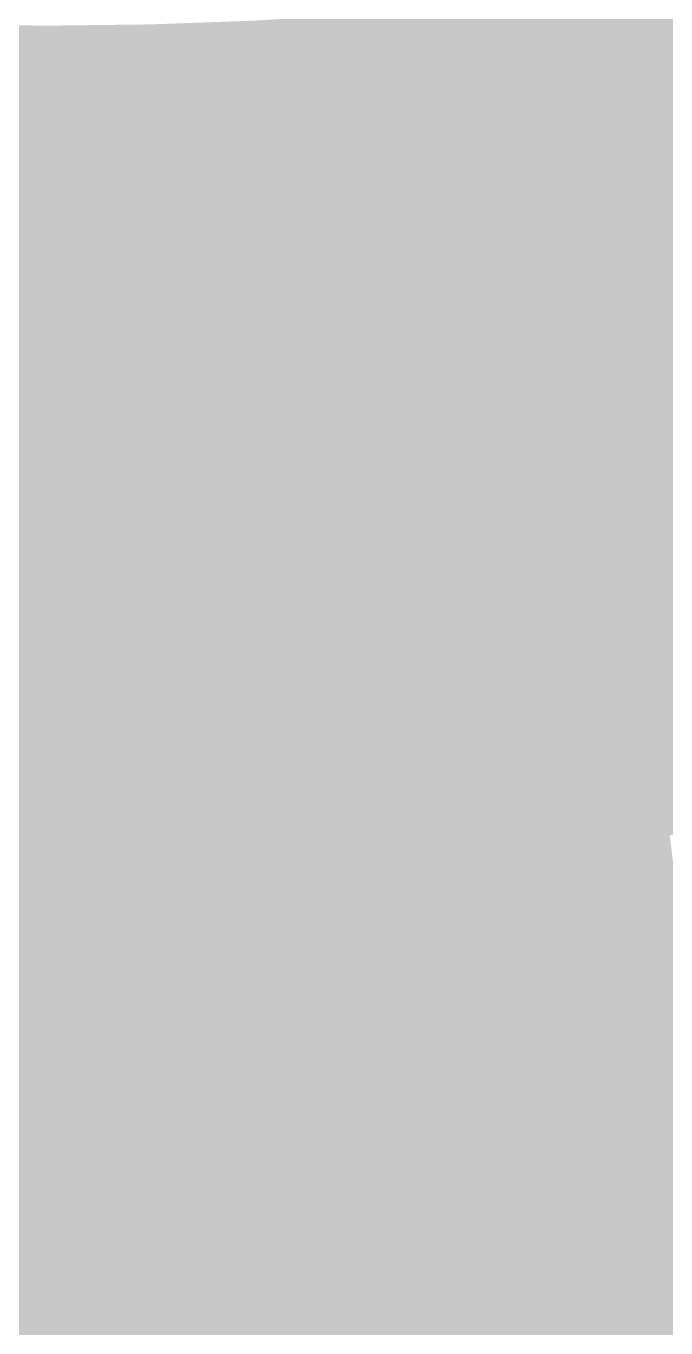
# Model space of a CAD drawing. Header units: inches. Extents: x -266 to 784, y -170 to 213.
# Drawn here: x -0.37 to 10.95, y -98.04 to -75.01 of the extents above; entities that cross this region are included whole.
import ezdxf

# ---------------------------------------------------------------- set-up
doc = ezdxf.new("R2010")
doc.units = ezdxf.units.IN
doc.header["$MEASUREMENT"] = 0

msp = doc.modelspace()

# ---------------------------------------------------------------- linework, layer by layer
at = {"color": 192, "true_color": 0x7a00c0}
msp.add_solid([(11.004786, -74.188238), (11.151516, -75.177415), (9.180801, -74.435965), (9.303211, -75.428445)], dxfattribs=at)
at = {"color": 192, "true_color": 0x7600c0}
msp.add_solid([(9.180801, -74.435965), (9.303211, -75.428445), (7.351286, -74.638855), (7.449303, -75.634039)], dxfattribs=at)
at = {"color": 192, "true_color": 0x6d00c0}
msp.add_solid([(5.517342, -74.796784), (5.590907, -75.794075), (3.680076, -74.909659), (3.729143, -75.908455)], dxfattribs=at)
at = {"color": 192, "true_color": 0x7100c0}
msp.add_solid([(7.351286, -74.638855), (7.449303, -75.634039), (5.517342, -74.796784), (5.590907, -75.794075)], dxfattribs=at)
at = {"color": 192, "true_color": 0x5f00c0}
msp.add_solid([(0, -75), (0, -76), (-1.840592, -74.977411), (-1.865133, -75.97711)], dxfattribs=at)
at = {"color": 192, "true_color": 0x6400c0}
msp.add_solid([(1.840592, -74.977411), (1.865133, -75.97711), (0, -75), (0, -76)], dxfattribs=at)
at = {"color": 192, "true_color": 0x6800c0}
msp.add_solid([(3.680076, -74.909659), (3.729143, -75.908455), (1.840592, -74.977411), (1.865133, -75.97711)], dxfattribs=at)
at = {"color": 192, "true_color": 0x7d00c4}
msp.add_solid([(11.151516, -75.177415), (11.298247, -76.166591), (9.303211, -75.428445), (9.425622, -76.420924)], dxfattribs=at)
at = {"color": 192, "true_color": 0x7800c4}
msp.add_solid([(9.303211, -75.428445), (9.425622, -76.420924), (7.449303, -75.634039), (7.54732, -76.629224)], dxfattribs=at)
at = {"color": 192, "true_color": 0x7400c4}
msp.add_solid([(7.449303, -75.634039), (7.54732, -76.629224), (5.590907, -75.794075), (5.664471, -76.791365)], dxfattribs=at)
at = {"color": 192, "true_color": 0x6100c4}
msp.add_solid([(0, -76), (0, -77), (-1.865133, -75.97711), (-1.889675, -76.976809)], dxfattribs=at)
at = {"color": 192, "true_color": 0x6600c4}
msp.add_solid([(1.865133, -75.97711), (1.889675, -76.976809), (0, -76), (0, -77)], dxfattribs=at)
at = {"color": 192, "true_color": 0x6b00c4}
msp.add_solid([(3.729143, -75.908455), (3.778211, -76.90725), (1.865133, -75.97711), (1.889675, -76.976809)], dxfattribs=at)
at = {"color": 192, "true_color": 0x6f00c4}
msp.add_solid([(5.590907, -75.794075), (5.664471, -76.791365), (3.729143, -75.908455), (3.778211, -76.90725)], dxfattribs=at)
at = {"color": 202, "true_color": 0x8000c9}
msp.add_solid([(11.298247, -76.166591), (11.444977, -77.155768), (9.425622, -76.420924), (9.548033, -77.413404)], dxfattribs=at)
at = {"color": 192, "true_color": 0x7b00c9}
msp.add_solid([(9.425622, -76.420924), (9.548033, -77.413404), (7.54732, -76.629224), (7.645337, -77.624409)], dxfattribs=at)
at = {"color": 192, "true_color": 0x7600c9}
msp.add_solid([(7.54732, -76.629224), (7.645337, -77.624409), (5.664471, -76.791365), (5.738036, -77.788656)], dxfattribs=at)
at = {"color": 192, "true_color": 0x6d00c9}
msp.add_solid([(3.778211, -76.90725), (3.827279, -77.906046), (1.889675, -76.976809), (1.914216, -77.976508)], dxfattribs=at)
at = {"color": 192, "true_color": 0x7200c9}
msp.add_solid([(5.664471, -76.791365), (5.738036, -77.788656), (3.778211, -76.90725), (3.827279, -77.906046)], dxfattribs=at)
at = {"color": 192, "true_color": 0x6300c9}
msp.add_solid([(0, -77), (0, -78), (-1.889675, -76.976809), (-1.914216, -77.976508)], dxfattribs=at)
at = {"color": 192, "true_color": 0x6800c9}
msp.add_solid([(1.889675, -76.976809), (1.914216, -77.976508), (0, -77), (0, -78)], dxfattribs=at)
at = {"color": 202, "true_color": 0x8200cd}
msp.add_solid([(11.444977, -77.155768), (11.591707, -78.144944), (9.548033, -77.413404), (9.670443, -78.405883)], dxfattribs=at)
at = {"color": 192, "true_color": 0x7e00cd}
msp.add_solid([(9.548033, -77.413404), (9.670443, -78.405883), (7.645337, -77.624409), (7.743354, -78.619593)], dxfattribs=at)
at = {"color": 192, "true_color": 0x7400cd}
msp.add_solid([(5.738036, -77.788656), (5.811601, -78.785946), (3.827279, -77.906046), (3.876346, -78.904841)], dxfattribs=at)
at = {"color": 192, "true_color": 0x7900cd}
msp.add_solid([(7.645337, -77.624409), (7.743354, -78.619593), (5.738036, -77.788656), (5.811601, -78.785946)], dxfattribs=at)
at = {"color": 192, "true_color": 0x6600cd}
msp.add_solid([(0, -78), (0, -79), (-1.914216, -77.976508), (-1.938757, -78.976207)], dxfattribs=at)
at = {"color": 192, "true_color": 0x6a00cd}
msp.add_solid([(1.914216, -77.976508), (1.938757, -78.976207), (0, -78), (0, -79)], dxfattribs=at)
at = {"color": 192, "true_color": 0x6f00cd}
msp.add_solid([(3.827279, -77.906046), (3.876346, -78.904841), (1.914216, -77.976508), (1.938757, -78.976207)], dxfattribs=at)
at = {"color": 202, "true_color": 0x8500d1}
msp.add_solid([(11.591707, -78.144944), (11.738438, -79.134121), (9.670443, -78.405883), (9.792854, -79.398363)], dxfattribs=at)
at = {"color": 202, "true_color": 0x8000d1}
msp.add_solid([(9.670443, -78.405883), (9.792854, -79.398363), (7.743354, -78.619593), (7.841371, -79.614778)], dxfattribs=at)
at = {"color": 192, "true_color": 0x7b00d1}
msp.add_solid([(7.743354, -78.619593), (7.841371, -79.614778), (5.811601, -78.785946), (5.885165, -79.783237)], dxfattribs=at)
at = {"color": 192, "true_color": 0x6800d1}
msp.add_solid([(0, -79), (0, -80), (-1.938757, -78.976207), (-1.963298, -79.975905)], dxfattribs=at)
at = {"color": 192, "true_color": 0x6d00d1}
msp.add_solid([(1.938757, -78.976207), (1.963298, -79.975905), (0, -79), (0, -80)], dxfattribs=at)
at = {"color": 192, "true_color": 0x7200d1}
msp.add_solid([(3.876346, -78.904841), (3.925414, -79.903636), (1.938757, -78.976207), (1.963298, -79.975905)], dxfattribs=at)
at = {"color": 192, "true_color": 0x7600d1}
msp.add_solid([(5.811601, -78.785946), (5.885165, -79.783237), (3.876346, -78.904841), (3.925414, -79.903636)], dxfattribs=at)
at = {"color": 202, "true_color": 0x8800d5}
msp.add_solid([(11.738438, -79.134121), (11.885168, -80.123297), (9.792854, -79.398363), (9.915265, -80.390842)], dxfattribs=at)
at = {"color": 202, "true_color": 0x8300d5}
msp.add_solid([(9.792854, -79.398363), (9.915265, -80.390842), (7.841371, -79.614778), (7.939388, -80.609963)], dxfattribs=at)
at = {"color": 192, "true_color": 0x7e00d5}
msp.add_solid([(7.841371, -79.614778), (7.939388, -80.609963), (5.885165, -79.783237), (5.95873, -80.780527)], dxfattribs=at)
at = {"color": 192, "true_color": 0x7400d5}
msp.add_solid([(3.925414, -79.903636), (3.974482, -80.902432), (1.963298, -79.975905), (1.987839, -80.975604)], dxfattribs=at)
at = {"color": 192, "true_color": 0x7900d5}
msp.add_solid([(5.885165, -79.783237), (5.95873, -80.780527), (3.925414, -79.903636), (3.974482, -80.902432)], dxfattribs=at)
at = {"color": 192, "true_color": 0x6a00d5}
msp.add_solid([(0, -80), (0, -81), (-1.963298, -79.975905), (-1.98784, -80.975604)], dxfattribs=at)
at = {"color": 192, "true_color": 0x6f00d5}
msp.add_solid([(1.963298, -79.975905), (1.987839, -80.975604), (0, -80), (0, -81)], dxfattribs=at)
at = {"color": 202, "true_color": 0x8b00da}
msp.add_solid([(11.885168, -80.123297), (12.031899, -81.112474), (9.915265, -80.390842), (10.037675, -81.383322)], dxfattribs=at)
at = {"color": 202, "true_color": 0x8000da}
msp.add_solid([(7.939388, -80.609963), (8.037405, -81.605148), (5.95873, -80.780527), (6.032294, -81.777817)], dxfattribs=at)
at = {"color": 202, "true_color": 0x8500da}
msp.add_solid([(9.915265, -80.390842), (10.037675, -81.383322), (7.939388, -80.609963), (8.037405, -81.605148)], dxfattribs=at)
at = {"color": 192, "true_color": 0x7b00da}
msp.add_solid([(5.95873, -80.780527), (6.032294, -81.777817), (3.974482, -80.902432), (4.023549, -81.901227)], dxfattribs=at)
at = {"color": 192, "true_color": 0x6c00da}
msp.add_solid([(0, -81), (0, -82), (-1.98784, -80.975604), (-2.012381, -81.975303)], dxfattribs=at)
at = {"color": 192, "true_color": 0x7100da}
msp.add_solid([(1.987839, -80.975604), (2.012381, -81.975303), (0, -81), (0, -82)], dxfattribs=at)
at = {"color": 192, "true_color": 0x7600da}
msp.add_solid([(3.974482, -80.902432), (4.023549, -81.901227), (1.987839, -80.975604), (2.012381, -81.975303)], dxfattribs=at)
at = {"color": 202, "true_color": 0x8d00de}
msp.add_solid([(12.031899, -81.112474), (12.178629, -82.10165), (10.037675, -81.383322), (10.160086, -82.375801)], dxfattribs=at)
at = {"color": 202, "true_color": 0x8800de}
msp.add_solid([(10.037675, -81.383322), (10.160086, -82.375801), (8.037405, -81.605148), (8.135423, -82.600332)], dxfattribs=at)
at = {"color": 202, "true_color": 0x8300de}
msp.add_solid([(8.037405, -81.605148), (8.135423, -82.600332), (6.032294, -81.777817), (6.105859, -82.775108)], dxfattribs=at)
at = {"color": 192, "true_color": 0x6e00de}
msp.add_solid([(0, -82), (0, -83), (-2.012381, -81.975303), (-2.036922, -82.975002)], dxfattribs=at)
at = {"color": 192, "true_color": 0x7300de}
msp.add_solid([(2.012381, -81.975303), (2.036922, -82.975002), (0, -82), (0, -83)], dxfattribs=at)
at = {"color": 192, "true_color": 0x7800de}
msp.add_solid([(4.023549, -81.901227), (4.072617, -82.900023), (2.012381, -81.975303), (2.036922, -82.975002)], dxfattribs=at)
at = {"color": 192, "true_color": 0x7e00de}
msp.add_solid([(6.032294, -81.777817), (6.105859, -82.775108), (4.023549, -81.901227), (4.072617, -82.900023)], dxfattribs=at)
at = {"color": 202, "true_color": 0x9000e2}
msp.add_solid([(12.178629, -82.10165), (12.32536, -83.090827), (10.160086, -82.375801), (10.282497, -83.368281)], dxfattribs=at)
at = {"color": 202, "true_color": 0x8b00e2}
msp.add_solid([(10.160086, -82.375801), (10.282497, -83.368281), (8.135423, -82.600332), (8.23344, -83.595517)], dxfattribs=at)
at = {"color": 190, "true_color": 0x8500e2}
msp.add_solid([(8.135423, -82.600332), (8.23344, -83.595517), (6.105859, -82.775108), (6.179423, -83.772398)], dxfattribs=at)
at = {"color": 190, "true_color": 0x7b00e2}
msp.add_solid([(4.072617, -82.900023), (4.121685, -83.898818), (2.036922, -82.975002), (2.061463, -83.974701)], dxfattribs=at)
at = {"color": 190, "true_color": 0x8000e2}
msp.add_solid([(6.105859, -82.775108), (6.179423, -83.772398), (4.072617, -82.900023), (4.121685, -83.898818)], dxfattribs=at)
at = {"color": 192, "true_color": 0x7000e2}
msp.add_solid([(0, -83), (0, -84), (-2.036922, -82.975002), (-2.061463, -83.974701)], dxfattribs=at)
at = {"color": 192, "true_color": 0x7500e2}
msp.add_solid([(2.036922, -82.975002), (2.061463, -83.974701), (0, -83), (0, -84)], dxfattribs=at)
at = {"color": 202, "true_color": 0x9300e6}
msp.add_solid([(12.32536, -83.090827), (12.47209, -84.080003), (10.282497, -83.368281), (10.404907, -84.36076)], dxfattribs=at)
at = {"color": 202, "true_color": 0x8d00e6}
msp.add_solid([(10.282497, -83.368281), (10.404907, -84.36076), (8.23344, -83.595517), (8.331457, -84.590702)], dxfattribs=at)
at = {"color": 190, "true_color": 0x8800e6}
msp.add_solid([(8.23344, -83.595517), (8.331457, -84.590702), (6.179423, -83.772398), (6.252988, -84.769689)], dxfattribs=at)
at = {"color": 190, "true_color": 0x8300e6}
msp.add_solid([(6.179423, -83.772398), (6.252988, -84.769689), (4.121685, -83.898818), (4.170752, -84.897614)], dxfattribs=at)
at = {"color": 190, "true_color": 0x7200e6}
msp.add_solid([(0, -84), (0, -85), (-2.061463, -83.974701), (-2.086004, -84.9744)], dxfattribs=at)
at = {"color": 190, "true_color": 0x7800e6}
msp.add_solid([(2.061463, -83.974701), (2.086004, -84.9744), (0, -84), (0, -85)], dxfattribs=at)
at = {"color": 190, "true_color": 0x7d00e6}
msp.add_solid([(4.121685, -83.898818), (4.170752, -84.897614), (2.061463, -83.974701), (2.086004, -84.9744)], dxfattribs=at)
at = {"color": 190, "true_color": 0x9500eb}
msp.add_solid([(12.47209, -84.080003), (12.618821, -85.06918), (10.404907, -84.36076), (10.527318, -85.35324)], dxfattribs=at)
at = {"color": 190, "true_color": 0x9000eb}
msp.add_solid([(10.404907, -84.36076), (10.527318, -85.35324), (8.331457, -84.590702), (8.429474, -85.585886)], dxfattribs=at)
at = {"color": 190, "true_color": 0x8a00eb}
msp.add_solid([(8.331457, -84.590702), (8.429474, -85.585886), (6.252988, -84.769689), (6.326552, -85.766979)], dxfattribs=at)
at = {"color": 190, "true_color": 0x7400eb}
msp.add_solid([(0, -85), (0, -86), (-2.086004, -84.9744), (-2.110546, -85.974098)], dxfattribs=at)
at = {"color": 190, "true_color": 0x7a00eb}
msp.add_solid([(2.086004, -84.9744), (2.110546, -85.974098), (0, -85), (0, -86)], dxfattribs=at)
at = {"color": 190, "true_color": 0x7f00eb}
msp.add_solid([(4.170752, -84.897614), (4.21982, -85.896409), (2.086004, -84.9744), (2.110546, -85.974098)], dxfattribs=at)
at = {"color": 190, "true_color": 0x8500eb}
msp.add_solid([(6.252988, -84.769689), (6.326552, -85.766979), (4.170752, -84.897614), (4.21982, -85.896409)], dxfattribs=at)
at = {"color": 190, "true_color": 0x9800ef}
msp.add_solid([(12.618821, -85.06918), (12.765551, -86.058356), (10.527318, -85.35324), (10.649729, -86.34572)], dxfattribs=at)
at = {"color": 190, "true_color": 0x9300ef}
msp.add_solid([(10.527318, -85.35324), (10.649729, -86.34572), (8.429474, -85.585886), (8.527491, -86.581071)], dxfattribs=at)
at = {"color": 190, "true_color": 0x8d00ef}
msp.add_solid([(8.429474, -85.585886), (8.527491, -86.581071), (6.326552, -85.766979), (6.400117, -86.76427)], dxfattribs=at)
at = {"color": 190, "true_color": 0x8200ef}
msp.add_solid([(4.21982, -85.896409), (4.268888, -86.895205), (2.110546, -85.974098), (2.135087, -86.973797)], dxfattribs=at)
at = {"color": 190, "true_color": 0x8700ef}
msp.add_solid([(6.326552, -85.766979), (6.400117, -86.76427), (4.21982, -85.896409), (4.268888, -86.895205)], dxfattribs=at)
at = {"color": 190, "true_color": 0x7700ef}
msp.add_solid([(0, -86), (0, -87), (-2.110546, -85.974098), (-2.135087, -86.973797)], dxfattribs=at)
at = {"color": 190, "true_color": 0x7c00ef}
msp.add_solid([(2.110546, -85.974098), (2.135087, -86.973797), (0, -86), (0, -87)], dxfattribs=at)
at = {"color": 190, "true_color": 0x9b00f3}
msp.add_solid([(12.765551, -86.058356), (12.912282, -87.047533), (10.649729, -86.34572), (10.772139, -87.338199)], dxfattribs=at)
at = {"color": 190, "true_color": 0x9500f3}
msp.add_solid([(10.649729, -86.34572), (10.772139, -87.338199), (8.527491, -86.581071), (8.625508, -87.576256)], dxfattribs=at)
at = {"color": 190, "true_color": 0x8f00f3}
msp.add_solid([(8.527491, -86.581071), (8.625508, -87.576256), (6.400117, -86.76427), (6.473682, -87.76156)], dxfattribs=at)
at = {"color": 190, "true_color": 0x8a00f3}
msp.add_solid([(6.400117, -86.76427), (6.473682, -87.76156), (4.268888, -86.895205), (4.317955, -87.894)], dxfattribs=at)
at = {"color": 190, "true_color": 0x7900f3}
msp.add_solid([(0, -87), (0, -88), (-2.135087, -86.973797), (-2.159628, -87.973496)], dxfattribs=at)
at = {"color": 190, "true_color": 0x7e00f3}
msp.add_solid([(2.135087, -86.973797), (2.159628, -87.973496), (0, -87), (0, -88)], dxfattribs=at)
at = {"color": 190, "true_color": 0x8400f3}
msp.add_solid([(4.268888, -86.895205), (4.317955, -87.894), (2.135087, -86.973797), (2.159628, -87.973496)], dxfattribs=at)
at = {"color": 190, "true_color": 0x9e00f7}
msp.add_solid([(12.912282, -87.047533), (13.059012, -88.036709), (10.772139, -87.338199), (10.89455, -88.330679)], dxfattribs=at)
at = {"color": 190, "true_color": 0x9800f7}
msp.add_solid([(10.772139, -87.338199), (10.89455, -88.330679), (8.625508, -87.576256), (8.723525, -88.571441)], dxfattribs=at)
at = {"color": 190, "true_color": 0x9200f7}
msp.add_solid([(8.625508, -87.576256), (8.723525, -88.571441), (6.473682, -87.76156), (6.547246, -88.758851)], dxfattribs=at)
at = {"color": 190, "true_color": 0x7b00f7}
msp.add_solid([(0, -88), (0, -89), (-2.159628, -87.973496), (-2.184169, -88.973195)], dxfattribs=at)
at = {"color": 190, "true_color": 0x8100f7}
msp.add_solid([(2.159628, -87.973496), (2.184169, -88.973195), (0, -88), (0, -89)], dxfattribs=at)
at = {"color": 190, "true_color": 0x8600f7}
msp.add_solid([(4.317955, -87.894), (4.367023, -88.892796), (2.159628, -87.973496), (2.184169, -88.973195)], dxfattribs=at)
at = {"color": 190, "true_color": 0x8c00f7}
msp.add_solid([(6.473682, -87.76156), (6.547246, -88.758851), (4.317955, -87.894), (4.367023, -88.892796)], dxfattribs=at)
at = {"color": 200, "true_color": 0xa000fc}
msp.add_solid([(13.059012, -88.036709), (13.205743, -89.025886), (10.89455, -88.330679), (11.016961, -89.323158)], dxfattribs=at)
at = {"color": 190, "true_color": 0x9a00fc}
msp.add_solid([(10.89455, -88.330679), (11.016961, -89.323158), (8.723525, -88.571441), (8.821543, -89.566625)], dxfattribs=at)
at = {"color": 190, "true_color": 0x9400fc}
msp.add_solid([(8.723525, -88.571441), (8.821543, -89.566625), (6.547246, -88.758851), (6.620811, -89.756141)], dxfattribs=at)
at = {"color": 190, "true_color": 0x8900fc}
msp.add_solid([(4.367023, -88.892796), (4.416091, -89.891591), (2.184169, -88.973195), (2.208711, -89.972894)], dxfattribs=at)
at = {"color": 190, "true_color": 0x8f00fc}
msp.add_solid([(6.547246, -88.758851), (6.620811, -89.756141), (4.367023, -88.892796), (4.416091, -89.891591)], dxfattribs=at)
at = {"color": 190, "true_color": 0x7d00fc}
msp.add_solid([(0, -89), (0, -90), (-2.184169, -88.973195), (-2.208711, -89.972894)], dxfattribs=at)
at = {"color": 190, "true_color": 0x8300fc}
msp.add_solid([(2.184169, -88.973195), (2.208711, -89.972894), (0, -89), (0, -90)], dxfattribs=at)
at = {"color": 190, "true_color": 0x9c00ff}
msp.add_solid([(11.016961, -89.323158), (11.139371, -90.315638), (8.821543, -89.566625), (8.91956, -90.56181)], dxfattribs=at)
at = {"color": 190, "true_color": 0x9600ff}
msp.add_solid([(8.821543, -89.566625), (8.91956, -90.56181), (6.620811, -89.756141), (6.694375, -90.753432)], dxfattribs=at)
at = {"color": 190, "true_color": 0x9000ff}
msp.add_solid([(6.620811, -89.756141), (6.694375, -90.753432), (4.416091, -89.891591), (4.465158, -90.890387)], dxfattribs=at)
at = {"color": 190, "true_color": 0x7e00ff}
msp.add_solid([(0, -90), (0, -91), (-2.208711, -89.972894), (-2.233252, -90.972593)], dxfattribs=at)
at = {"color": 190, "true_color": 0x8400ff}
msp.add_solid([(2.208711, -89.972894), (2.233252, -90.972593), (0, -90), (0, -91)], dxfattribs=at)
at = {"color": 190, "true_color": 0x8a00ff}
msp.add_solid([(4.416091, -89.891591), (4.465158, -90.890387), (2.208711, -89.972894), (2.233252, -90.972593)], dxfattribs=at)
at = {"color": 190, "true_color": 0x9f06ff}
msp.add_solid([(11.139371, -90.315638), (11.261782, -91.308117), (8.91956, -90.56181), (9.017577, -91.556995)], dxfattribs=at)
at = {"color": 190, "true_color": 0x9906ff}
msp.add_solid([(8.91956, -90.56181), (9.017577, -91.556995), (6.694375, -90.753432), (6.76794, -91.750722)], dxfattribs=at)
at = {"color": 190, "true_color": 0x8106ff}
msp.add_solid([(0, -91), (0, -92), (-2.233252, -90.972593), (-2.257793, -91.972291)], dxfattribs=at)
at = {"color": 190, "true_color": 0x8706ff}
msp.add_solid([(2.233252, -90.972593), (2.257793, -91.972291), (0, -91), (0, -92)], dxfattribs=at)
at = {"color": 190, "true_color": 0x8d06ff}
msp.add_solid([(4.465158, -90.890387), (4.514226, -91.889182), (2.233252, -90.972593), (2.257793, -91.972291)], dxfattribs=at)
at = {"color": 190, "true_color": 0x9306ff}
msp.add_solid([(6.694375, -90.753432), (6.76794, -91.750722), (4.465158, -90.890387), (4.514226, -91.889182)], dxfattribs=at)
at = {"color": 200, "true_color": 0xa10dff}
msp.add_solid([(11.261782, -91.308117), (11.384193, -92.300597), (9.017577, -91.556995), (9.115594, -92.55218)], dxfattribs=at)
at = {"color": 190, "true_color": 0x9b0dff}
msp.add_solid([(9.017577, -91.556995), (9.115594, -92.55218), (6.76794, -91.750722), (6.841504, -92.748012)], dxfattribs=at)
at = {"color": 190, "true_color": 0x900dff}
msp.add_solid([(4.514226, -91.889182), (4.563294, -92.887977), (2.257793, -91.972291), (2.282334, -92.97199)], dxfattribs=at)
at = {"color": 190, "true_color": 0x960dff}
msp.add_solid([(6.76794, -91.750722), (6.841504, -92.748012), (4.514226, -91.889182), (4.563294, -92.887977)], dxfattribs=at)
at = {"color": 190, "true_color": 0x850dff}
msp.add_solid([(0, -92), (0, -93), (-2.257793, -91.972291), (-2.282334, -92.97199)], dxfattribs=at)
at = {"color": 190, "true_color": 0x8a0dff}
msp.add_solid([(2.257793, -91.972291), (2.282334, -92.97199), (0, -92), (0, -93)], dxfattribs=at)
at = {"color": 200, "true_color": 0xa413ff}
msp.add_solid([(11.384193, -92.300597), (11.506603, -93.293076), (9.115594, -92.55218), (9.213611, -93.547364)], dxfattribs=at)
at = {"color": 190, "true_color": 0x9e13ff}
msp.add_solid([(9.115594, -92.55218), (9.213611, -93.547364), (6.841504, -92.748012), (6.915069, -93.745303)], dxfattribs=at)
at = {"color": 190, "true_color": 0x9813ff}
msp.add_solid([(6.841504, -92.748012), (6.915069, -93.745303), (4.563294, -92.887977), (4.612361, -93.886773)], dxfattribs=at)
at = {"color": 190, "true_color": 0x8813ff}
msp.add_solid([(0, -93), (0, -94), (-2.282334, -92.97199), (-2.306875, -93.971689)], dxfattribs=at)
at = {"color": 190, "true_color": 0x8d13ff}
msp.add_solid([(2.282334, -92.97199), (2.306875, -93.971689), (0, -93), (0, -94)], dxfattribs=at)
at = {"color": 190, "true_color": 0x9313ff}
msp.add_solid([(4.563294, -92.887977), (4.612361, -93.886773), (2.282334, -92.97199), (2.306875, -93.971689)], dxfattribs=at)
at = {"color": 200, "true_color": 0xa61aff}
msp.add_solid([(11.506603, -93.293076), (11.629014, -94.285556), (9.213611, -93.547364), (9.311628, -94.542549)], dxfattribs=at)
at = {"color": 200, "true_color": 0xa11aff}
msp.add_solid([(9.213611, -93.547364), (9.311628, -94.542549), (6.915069, -93.745303), (6.988634, -94.742593)], dxfattribs=at)
at = {"color": 190, "true_color": 0x8b1aff}
msp.add_solid([(0, -94), (0, -95), (-2.306875, -93.971689), (-2.331417, -94.971388)], dxfattribs=at)
at = {"color": 190, "true_color": 0x901aff}
msp.add_solid([(2.306875, -93.971689), (2.331417, -94.971388), (0, -94), (0, -95)], dxfattribs=at)
at = {"color": 190, "true_color": 0x961aff}
msp.add_solid([(4.612361, -93.886773), (4.661429, -94.885568), (2.306875, -93.971689), (2.331417, -94.971388)], dxfattribs=at)
at = {"color": 190, "true_color": 0x9b1aff}
msp.add_solid([(6.915069, -93.745303), (6.988634, -94.742593), (4.612361, -93.886773), (4.661429, -94.885568)], dxfattribs=at)
at = {"color": 200, "true_color": 0xa920ff}
msp.add_solid([(11.629014, -94.285556), (11.751425, -95.278035), (9.311628, -94.542549), (9.409645, -95.537734)], dxfattribs=at)
at = {"color": 200, "true_color": 0xa320ff}
msp.add_solid([(9.311628, -94.542549), (9.409645, -95.537734), (6.988634, -94.742593), (7.062198, -95.739884)], dxfattribs=at)
at = {"color": 190, "true_color": 0x9920ff}
msp.add_solid([(4.661429, -94.885568), (4.710497, -95.884364), (2.331417, -94.971388), (2.355958, -95.971087)], dxfattribs=at)
at = {"color": 190, "true_color": 0x9e20ff}
msp.add_solid([(6.988634, -94.742593), (7.062198, -95.739884), (4.661429, -94.885568), (4.710497, -95.884364)], dxfattribs=at)
at = {"color": 190, "true_color": 0x8e20ff}
msp.add_solid([(0, -95), (0, -96), (-2.331417, -94.971388), (-2.355958, -95.971087)], dxfattribs=at)
at = {"color": 190, "true_color": 0x9320ff}
msp.add_solid([(2.331417, -94.971388), (2.355958, -95.971087), (0, -95), (0, -96)], dxfattribs=at)
at = {"color": 200, "true_color": 0xab26ff}
msp.add_solid([(11.751425, -95.278035), (11.873835, -96.270515), (9.409645, -95.537734), (9.507663, -96.532918)], dxfattribs=at)
at = {"color": 200, "true_color": 0xa626ff}
msp.add_solid([(9.409645, -95.537734), (9.507663, -96.532918), (7.062198, -95.739884), (7.135763, -96.737174)], dxfattribs=at)
at = {"color": 200, "true_color": 0xa126ff}
msp.add_solid([(7.062198, -95.739884), (7.135763, -96.737174), (4.710497, -95.884364), (4.759564, -96.883159)], dxfattribs=at)
at = {"color": 190, "true_color": 0x9226ff}
msp.add_solid([(0, -96), (0, -97), (-2.355958, -95.971087), (-2.380499, -96.970785)], dxfattribs=at)
at = {"color": 190, "true_color": 0x9726ff}
msp.add_solid([(2.355958, -95.971087), (2.380499, -96.970785), (0, -96), (0, -97)], dxfattribs=at)
at = {"color": 190, "true_color": 0x9c26ff}
msp.add_solid([(4.710497, -95.884364), (4.759564, -96.883159), (2.355958, -95.971087), (2.380499, -96.970785)], dxfattribs=at)
at = {"color": 200, "true_color": 0xae2dff}
msp.add_solid([(11.873835, -96.270515), (11.996246, -97.262994), (9.507663, -96.532918), (9.60568, -97.528103)], dxfattribs=at)
at = {"color": 200, "true_color": 0xa42dff}
msp.add_solid([(7.135763, -96.737174), (7.209327, -97.734465), (4.759564, -96.883159), (4.808632, -97.881955)], dxfattribs=at)
at = {"color": 200, "true_color": 0xa92dff}
msp.add_solid([(9.507663, -96.532918), (9.60568, -97.528103), (7.135763, -96.737174), (7.209327, -97.734465)], dxfattribs=at)
at = {"color": 190, "true_color": 0x9f2dff}
msp.add_solid([(4.759564, -96.883159), (4.808632, -97.881955), (2.380499, -96.970785), (2.40504, -97.970484)], dxfattribs=at)
at = {"color": 190, "true_color": 0x952dff}
msp.add_solid([(0, -97), (0, -98), (-2.380499, -96.970785), (-2.40504, -97.970484)], dxfattribs=at)
at = {"color": 190, "true_color": 0x9a2dff}
msp.add_solid([(2.380499, -96.970785), (2.40504, -97.970484), (0, -97), (0, -98)], dxfattribs=at)
at = {"color": 200, "true_color": 0xb033ff}
msp.add_solid([(11.996246, -97.262994), (12.118657, -98.255474), (9.60568, -97.528103), (9.703697, -98.523288)], dxfattribs=at)
at = {"color": 200, "true_color": 0xab33ff}
msp.add_solid([(9.60568, -97.528103), (9.703697, -98.523288), (7.209327, -97.734465), (7.282892, -98.731755)], dxfattribs=at)
at = {"color": 200, "true_color": 0xa233ff}
msp.add_solid([(4.808632, -97.881955), (4.8577, -98.88075), (2.40504, -97.970484), (2.429582, -98.970183)], dxfattribs=at)
at = {"color": 200, "true_color": 0xa633ff}
msp.add_solid([(7.209327, -97.734465), (7.282892, -98.731755), (4.808632, -97.881955), (4.8577, -98.88075)], dxfattribs=at)
at = {"color": 190, "true_color": 0x9833ff}
msp.add_solid([(0, -98), (0, -99), (-2.40504, -97.970484), (-2.429582, -98.970183)], dxfattribs=at)
at = {"color": 190, "true_color": 0x9d33ff}
msp.add_solid([(2.40504, -97.970484), (2.429582, -98.970183), (0, -98), (0, -99)], dxfattribs=at)

doc.saveas('drawing.dxf')
